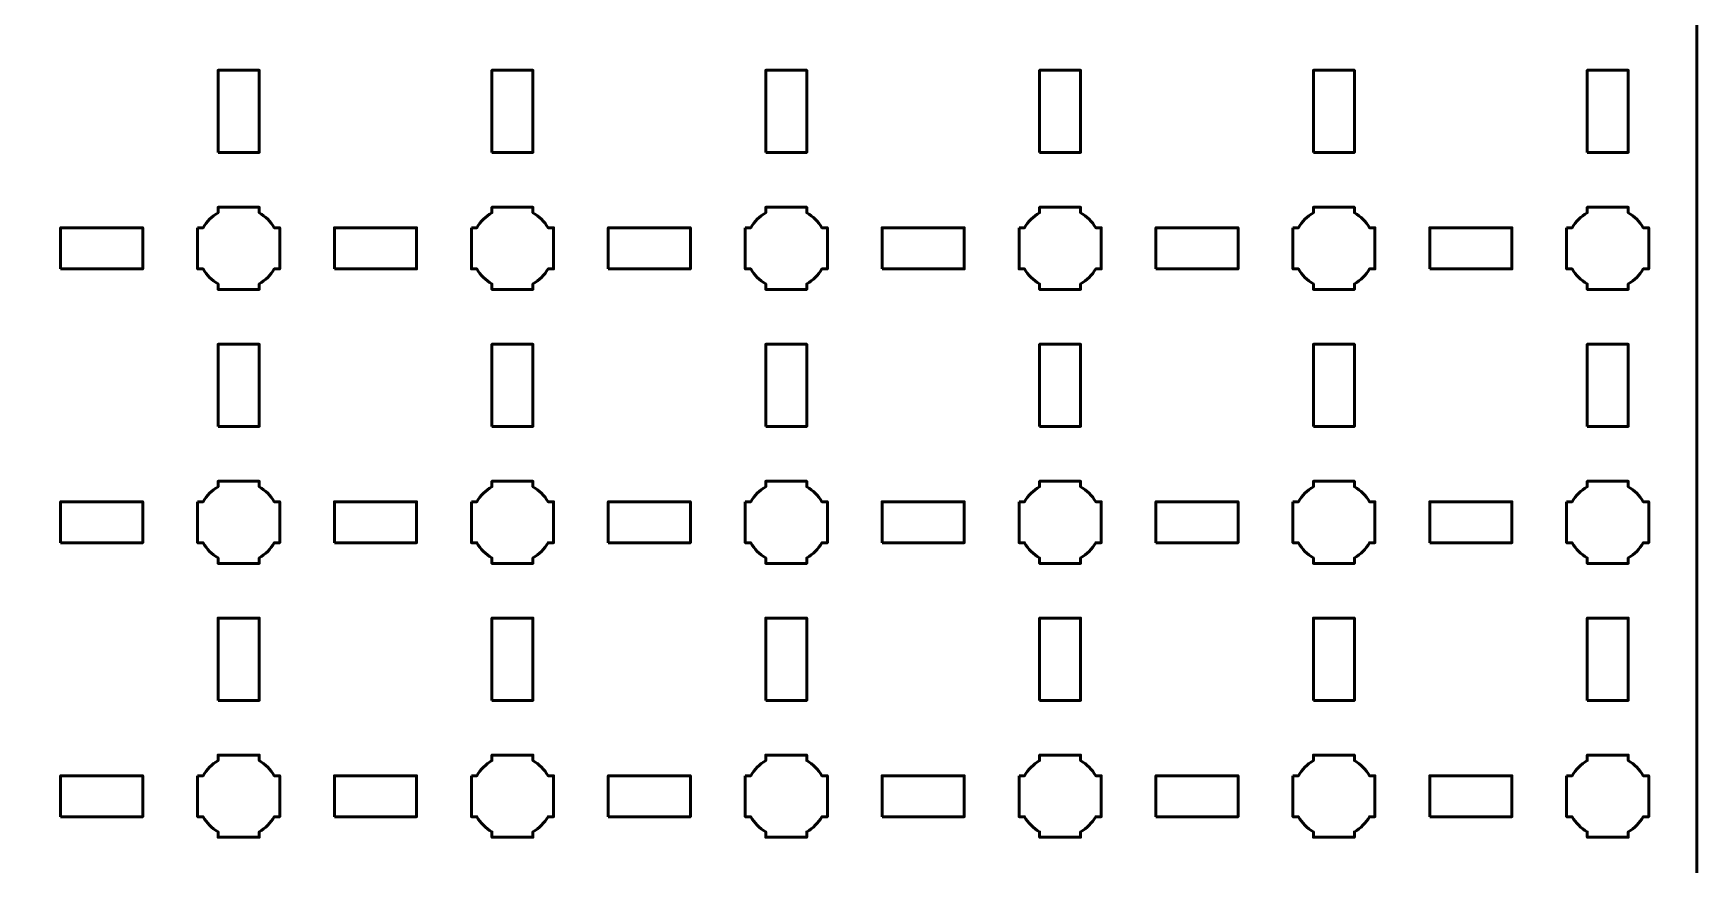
# Model space of a CAD drawing. Header units: centimetres. Extents: x -35.1 to 14.2, y -39.5 to 9.8.
# Drawn here: x 2 to 14.15, y -27.35 to -21.28 of the extents above; entities that cross this region are included whole.
import ezdxf

# ---------------------------------------------------------------- set-up
doc = ezdxf.new("R2010")
doc.units = ezdxf.units.CM
doc.header["$MEASUREMENT"] = 0
doc.layers.add('Layer 1', color=7, linetype='Continuous')

msp = doc.modelspace()

# ---------------------------------------------------------------- linework, layer by layer
at = {"layer": 'Layer 1', "color": 250, "lineweight": 53}
for points in [[(3.35, -22.15), (3.65, -22.15), (3.65, -21.55), (3.35, -21.55), (3.35, -22.15)], [(5.35, -22.15), (5.65, -22.15), (5.65, -21.55), (5.35, -21.55), (5.35, -22.15)], [(7.35, -22.15), (7.65, -22.15), (7.65, -21.55), (7.35, -21.55), (7.35, -22.15)], [(9.35, -22.15), (9.65, -22.15), (9.65, -21.55), (9.35, -21.55), (9.35, -22.15)], [(11.35, -22.15), (11.65, -22.15), (11.65, -21.55), (11.35, -21.55), (11.35, -22.15)], [(13.35, -22.15), (13.65, -22.15), (13.65, -21.55), (13.35, -21.55), (13.35, -22.15)], [(2.2, -23), (2.8, -23), (2.8, -22.7), (2.2, -22.7), (2.2, -23)], [(4.2, -23), (4.8, -23), (4.8, -22.7), (4.2, -22.7), (4.2, -23)], [(6.2, -23), (6.8, -23), (6.8, -22.7), (6.2, -22.7), (6.2, -23)], [(8.2, -23), (8.8, -23), (8.8, -22.7), (8.2, -22.7), (8.2, -23)], [(10.2, -23), (10.8, -23), (10.8, -22.7), (10.2, -22.7), (10.2, -23)], [(12.2, -23), (12.8, -23), (12.8, -22.7), (12.2, -22.7), (12.2, -23)], [(3.35, -24.15), (3.65, -24.15), (3.65, -23.55), (3.35, -23.55), (3.35, -24.15)], [(5.35, -24.15), (5.65, -24.15), (5.65, -23.55), (5.35, -23.55), (5.35, -24.15)], [(7.35, -24.15), (7.65, -24.15), (7.65, -23.55), (7.35, -23.55), (7.35, -24.15)], [(9.35, -24.15), (9.65, -24.15), (9.65, -23.55), (9.35, -23.55), (9.35, -24.15)], [(11.35, -24.15), (11.65, -24.15), (11.65, -23.55), (11.35, -23.55), (11.35, -24.15)], [(13.35, -24.15), (13.65, -24.15), (13.65, -23.55), (13.35, -23.55), (13.35, -24.15)], [(2.2, -25), (2.8, -25), (2.8, -24.7), (2.2, -24.7), (2.2, -25)], [(4.2, -25), (4.8, -25), (4.8, -24.7), (4.2, -24.7), (4.2, -25)], [(6.2, -25), (6.8, -25), (6.8, -24.7), (6.2, -24.7), (6.2, -25)], [(8.2, -25), (8.8, -25), (8.8, -24.7), (8.2, -24.7), (8.2, -25)], [(10.2, -25), (10.8, -25), (10.8, -24.7), (10.2, -24.7), (10.2, -25)], [(12.2, -25), (12.8, -25), (12.8, -24.7), (12.2, -24.7), (12.2, -25)], [(3.35, -26.15), (3.65, -26.15), (3.65, -25.55), (3.35, -25.55), (3.35, -26.15)], [(5.35, -26.15), (5.65, -26.15), (5.65, -25.55), (5.35, -25.55), (5.35, -26.15)], [(7.35, -26.15), (7.65, -26.15), (7.65, -25.55), (7.35, -25.55), (7.35, -26.15)], [(9.35, -26.15), (9.65, -26.15), (9.65, -25.55), (9.35, -25.55), (9.35, -26.15)], [(11.35, -26.15), (11.65, -26.15), (11.65, -25.55), (11.35, -25.55), (11.35, -26.15)], [(13.35, -26.15), (13.65, -26.15), (13.65, -25.55), (13.35, -25.55), (13.35, -26.15)], [(2.2, -27), (2.8, -27), (2.8, -26.7), (2.2, -26.7), (2.2, -27)], [(4.2, -27), (4.8, -27), (4.8, -26.7), (4.2, -26.7), (4.2, -27)], [(6.2, -27), (6.8, -27), (6.8, -26.7), (6.2, -26.7), (6.2, -27)], [(8.2, -27), (8.8, -27), (8.8, -26.7), (8.2, -26.7), (8.2, -27)], [(10.2, -27), (10.8, -27), (10.8, -26.7), (10.2, -26.7), (10.2, -27)], [(12.2, -27), (12.8, -27), (12.8, -26.7), (12.2, -26.7), (12.2, -27)]]:
    msp.add_lwpolyline(points, close=True, dxfattribs=at)
msp.add_open_spline([(-35.15, -39), (-35.15, -39), (-35.15, 9.3), (-35.15, 9.3), (-35.15, 9.3), (-35.15, 9.57609), (-34.92609, 9.8), (-34.65, 9.8), (-34.65, 9.8), (-34.65, 9.8), (13.65, 9.8), (13.65, 9.8), (13.65, 9.8), (13.92609, 9.8), (14.15, 9.57609), (14.15, 9.3), (14.15, 9.3), (14.15, 9.3), (14.15, -39), (14.15, -39), (14.15, -39), (14.15, -39.27609), (13.92609, -39.5), (13.65, -39.5), (13.65, -39.5), (13.65, -39.5), (-34.65, -39.5), (-34.65, -39.5), (-34.65, -39.5), (-34.92609, -39.5), (-35.15, -39.27609), (-35.15, -39)], degree=3, knots=[0, 0, 0, 0, 0.125, 0.125, 0.125, 0.125, 0.25, 0.25, 0.25, 0.25, 0.375, 0.375, 0.375, 0.375, 0.5, 0.5, 0.5, 0.5, 0.625, 0.625, 0.625, 0.625, 0.75, 0.75, 0.75, 0.75, 0.875, 0.875, 0.875, 0.875, 1, 1, 1, 1], dxfattribs=at)
at = {"layer": 'Layer 1', "lineweight": 53}
for points in [[(3.2, -22.7), (3.2, -22.7), (3.24015, -22.7), (3.24015, -22.7), (3.24015, -22.7), (3.2665, -22.65447), (3.30447, -22.6165), (3.35, -22.59015), (3.35, -22.59015), (3.35, -22.59015), (3.35, -22.55), (3.35, -22.55), (3.35, -22.55), (3.35, -22.55), (3.5, -22.55), (3.5, -22.55), (3.5, -22.55), (3.5, -22.55), (3.65, -22.55), (3.65, -22.55), (3.65, -22.55), (3.65, -22.55), (3.65, -22.59015), (3.65, -22.59015), (3.65, -22.59015), (3.69553, -22.6165), (3.7335, -22.65447), (3.75985, -22.7), (3.75985, -22.7), (3.75985, -22.7), (3.8, -22.7), (3.8, -22.7), (3.8, -22.7), (3.8, -22.7), (3.8, -22.85), (3.8, -22.85), (3.8, -22.85), (3.8, -22.85), (3.8, -23), (3.8, -23), (3.8, -23), (3.8, -23), (3.75985, -23), (3.75985, -23), (3.75985, -23), (3.7335, -23.04553), (3.69553, -23.0835), (3.65, -23.10985), (3.65, -23.10985), (3.65, -23.10985), (3.65, -23.15), (3.65, -23.15), (3.65, -23.15), (3.65, -23.15), (3.5, -23.15), (3.5, -23.15), (3.5, -23.15), (3.5, -23.15), (3.35, -23.15), (3.35, -23.15), (3.35, -23.15), (3.35, -23.15), (3.35, -23.10985), (3.35, -23.10985), (3.35, -23.10985), (3.30447, -23.0835), (3.2665, -23.04553), (3.24015, -23), (3.24015, -23), (3.24015, -23), (3.2, -23), (3.2, -23), (3.2, -23), (3.2, -23), (3.2, -22.85), (3.2, -22.85), (3.2, -22.85), (3.2, -22.85), (3.2, -22.7), (3.2, -22.7)], [(5.2, -22.7), (5.2, -22.7), (5.24015, -22.7), (5.24015, -22.7), (5.24015, -22.7), (5.2665, -22.65447), (5.30447, -22.6165), (5.35, -22.59015), (5.35, -22.59015), (5.35, -22.59015), (5.35, -22.55), (5.35, -22.55), (5.35, -22.55), (5.35, -22.55), (5.5, -22.55), (5.5, -22.55), (5.5, -22.55), (5.5, -22.55), (5.65, -22.55), (5.65, -22.55), (5.65, -22.55), (5.65, -22.55), (5.65, -22.59015), (5.65, -22.59015), (5.65, -22.59015), (5.69553, -22.6165), (5.7335, -22.65447), (5.75985, -22.7), (5.75985, -22.7), (5.75985, -22.7), (5.8, -22.7), (5.8, -22.7), (5.8, -22.7), (5.8, -22.7), (5.8, -22.85), (5.8, -22.85), (5.8, -22.85), (5.8, -22.85), (5.8, -23), (5.8, -23), (5.8, -23), (5.8, -23), (5.75985, -23), (5.75985, -23), (5.75985, -23), (5.7335, -23.04553), (5.69553, -23.0835), (5.65, -23.10985), (5.65, -23.10985), (5.65, -23.10985), (5.65, -23.15), (5.65, -23.15), (5.65, -23.15), (5.65, -23.15), (5.5, -23.15), (5.5, -23.15), (5.5, -23.15), (5.5, -23.15), (5.35, -23.15), (5.35, -23.15), (5.35, -23.15), (5.35, -23.15), (5.35, -23.10985), (5.35, -23.10985), (5.35, -23.10985), (5.30447, -23.0835), (5.2665, -23.04553), (5.24015, -23), (5.24015, -23), (5.24015, -23), (5.2, -23), (5.2, -23), (5.2, -23), (5.2, -23), (5.2, -22.85), (5.2, -22.85), (5.2, -22.85), (5.2, -22.85), (5.2, -22.7), (5.2, -22.7)], [(7.2, -22.7), (7.2, -22.7), (7.24015, -22.7), (7.24015, -22.7), (7.24015, -22.7), (7.2665, -22.65447), (7.30447, -22.6165), (7.35, -22.59015), (7.35, -22.59015), (7.35, -22.59015), (7.35, -22.55), (7.35, -22.55), (7.35, -22.55), (7.35, -22.55), (7.5, -22.55), (7.5, -22.55), (7.5, -22.55), (7.5, -22.55), (7.65, -22.55), (7.65, -22.55), (7.65, -22.55), (7.65, -22.55), (7.65, -22.59015), (7.65, -22.59015), (7.65, -22.59015), (7.69553, -22.6165), (7.7335, -22.65447), (7.75985, -22.7), (7.75985, -22.7), (7.75985, -22.7), (7.8, -22.7), (7.8, -22.7), (7.8, -22.7), (7.8, -22.7), (7.8, -22.85), (7.8, -22.85), (7.8, -22.85), (7.8, -22.85), (7.8, -23), (7.8, -23), (7.8, -23), (7.8, -23), (7.75985, -23), (7.75985, -23), (7.75985, -23), (7.7335, -23.04553), (7.69553, -23.0835), (7.65, -23.10985), (7.65, -23.10985), (7.65, -23.10985), (7.65, -23.15), (7.65, -23.15), (7.65, -23.15), (7.65, -23.15), (7.5, -23.15), (7.5, -23.15), (7.5, -23.15), (7.5, -23.15), (7.35, -23.15), (7.35, -23.15), (7.35, -23.15), (7.35, -23.15), (7.35, -23.10985), (7.35, -23.10985), (7.35, -23.10985), (7.30447, -23.0835), (7.2665, -23.04553), (7.24015, -23), (7.24015, -23), (7.24015, -23), (7.2, -23), (7.2, -23), (7.2, -23), (7.2, -23), (7.2, -22.85), (7.2, -22.85), (7.2, -22.85), (7.2, -22.85), (7.2, -22.7), (7.2, -22.7)], [(9.2, -22.7), (9.2, -22.7), (9.24015, -22.7), (9.24015, -22.7), (9.24015, -22.7), (9.2665, -22.65447), (9.30447, -22.6165), (9.35, -22.59015), (9.35, -22.59015), (9.35, -22.59015), (9.35, -22.55), (9.35, -22.55), (9.35, -22.55), (9.35, -22.55), (9.5, -22.55), (9.5, -22.55), (9.5, -22.55), (9.5, -22.55), (9.65, -22.55), (9.65, -22.55), (9.65, -22.55), (9.65, -22.55), (9.65, -22.59015), (9.65, -22.59015), (9.65, -22.59015), (9.69553, -22.6165), (9.7335, -22.65447), (9.75985, -22.7), (9.75985, -22.7), (9.75985, -22.7), (9.8, -22.7), (9.8, -22.7), (9.8, -22.7), (9.8, -22.7), (9.8, -22.85), (9.8, -22.85), (9.8, -22.85), (9.8, -22.85), (9.8, -23), (9.8, -23), (9.8, -23), (9.8, -23), (9.75985, -23), (9.75985, -23), (9.75985, -23), (9.7335, -23.04553), (9.69553, -23.0835), (9.65, -23.10985), (9.65, -23.10985), (9.65, -23.10985), (9.65, -23.15), (9.65, -23.15), (9.65, -23.15), (9.65, -23.15), (9.5, -23.15), (9.5, -23.15), (9.5, -23.15), (9.5, -23.15), (9.35, -23.15), (9.35, -23.15), (9.35, -23.15), (9.35, -23.15), (9.35, -23.10985), (9.35, -23.10985), (9.35, -23.10985), (9.30447, -23.0835), (9.2665, -23.04553), (9.24015, -23), (9.24015, -23), (9.24015, -23), (9.2, -23), (9.2, -23), (9.2, -23), (9.2, -23), (9.2, -22.85), (9.2, -22.85), (9.2, -22.85), (9.2, -22.85), (9.2, -22.7), (9.2, -22.7)], [(11.2, -22.7), (11.2, -22.7), (11.24015, -22.7), (11.24015, -22.7), (11.24015, -22.7), (11.2665, -22.65447), (11.30447, -22.6165), (11.35, -22.59015), (11.35, -22.59015), (11.35, -22.59015), (11.35, -22.55), (11.35, -22.55), (11.35, -22.55), (11.35, -22.55), (11.5, -22.55), (11.5, -22.55), (11.5, -22.55), (11.5, -22.55), (11.65, -22.55), (11.65, -22.55), (11.65, -22.55), (11.65, -22.55), (11.65, -22.59015), (11.65, -22.59015), (11.65, -22.59015), (11.69553, -22.6165), (11.7335, -22.65447), (11.75985, -22.7), (11.75985, -22.7), (11.75985, -22.7), (11.8, -22.7), (11.8, -22.7), (11.8, -22.7), (11.8, -22.7), (11.8, -22.85), (11.8, -22.85), (11.8, -22.85), (11.8, -22.85), (11.8, -23), (11.8, -23), (11.8, -23), (11.8, -23), (11.75985, -23), (11.75985, -23), (11.75985, -23), (11.7335, -23.04553), (11.69553, -23.0835), (11.65, -23.10985), (11.65, -23.10985), (11.65, -23.10985), (11.65, -23.15), (11.65, -23.15), (11.65, -23.15), (11.65, -23.15), (11.5, -23.15), (11.5, -23.15), (11.5, -23.15), (11.5, -23.15), (11.35, -23.15), (11.35, -23.15), (11.35, -23.15), (11.35, -23.15), (11.35, -23.10985), (11.35, -23.10985), (11.35, -23.10985), (11.30447, -23.0835), (11.2665, -23.04553), (11.24015, -23), (11.24015, -23), (11.24015, -23), (11.2, -23), (11.2, -23), (11.2, -23), (11.2, -23), (11.2, -22.85), (11.2, -22.85), (11.2, -22.85), (11.2, -22.85), (11.2, -22.7), (11.2, -22.7)], [(13.2, -22.7), (13.2, -22.7), (13.24015, -22.7), (13.24015, -22.7), (13.24015, -22.7), (13.2665, -22.65447), (13.30447, -22.6165), (13.35, -22.59015), (13.35, -22.59015), (13.35, -22.59015), (13.35, -22.55), (13.35, -22.55), (13.35, -22.55), (13.35, -22.55), (13.5, -22.55), (13.5, -22.55), (13.5, -22.55), (13.5, -22.55), (13.65, -22.55), (13.65, -22.55), (13.65, -22.55), (13.65, -22.55), (13.65, -22.59015), (13.65, -22.59015), (13.65, -22.59015), (13.69553, -22.6165), (13.7335, -22.65447), (13.75985, -22.7), (13.75985, -22.7), (13.75985, -22.7), (13.8, -22.7), (13.8, -22.7), (13.8, -22.7), (13.8, -22.7), (13.8, -22.85), (13.8, -22.85), (13.8, -22.85), (13.8, -22.85), (13.8, -23), (13.8, -23), (13.8, -23), (13.8, -23), (13.75985, -23), (13.75985, -23), (13.75985, -23), (13.7335, -23.04553), (13.69553, -23.0835), (13.65, -23.10985), (13.65, -23.10985), (13.65, -23.10985), (13.65, -23.15), (13.65, -23.15), (13.65, -23.15), (13.65, -23.15), (13.5, -23.15), (13.5, -23.15), (13.5, -23.15), (13.5, -23.15), (13.35, -23.15), (13.35, -23.15), (13.35, -23.15), (13.35, -23.15), (13.35, -23.10985), (13.35, -23.10985), (13.35, -23.10985), (13.30447, -23.0835), (13.2665, -23.04553), (13.24015, -23), (13.24015, -23), (13.24015, -23), (13.2, -23), (13.2, -23), (13.2, -23), (13.2, -23), (13.2, -22.85), (13.2, -22.85), (13.2, -22.85), (13.2, -22.85), (13.2, -22.7), (13.2, -22.7)], [(3.2, -24.7), (3.2, -24.7), (3.24015, -24.7), (3.24015, -24.7), (3.24015, -24.7), (3.2665, -24.65447), (3.30447, -24.6165), (3.35, -24.59015), (3.35, -24.59015), (3.35, -24.59015), (3.35, -24.55), (3.35, -24.55), (3.35, -24.55), (3.35, -24.55), (3.5, -24.55), (3.5, -24.55), (3.5, -24.55), (3.5, -24.55), (3.65, -24.55), (3.65, -24.55), (3.65, -24.55), (3.65, -24.55), (3.65, -24.59015), (3.65, -24.59015), (3.65, -24.59015), (3.69553, -24.6165), (3.7335, -24.65447), (3.75985, -24.7), (3.75985, -24.7), (3.75985, -24.7), (3.8, -24.7), (3.8, -24.7), (3.8, -24.7), (3.8, -24.7), (3.8, -24.85), (3.8, -24.85), (3.8, -24.85), (3.8, -24.85), (3.8, -25), (3.8, -25), (3.8, -25), (3.8, -25), (3.75985, -25), (3.75985, -25), (3.75985, -25), (3.7335, -25.04553), (3.69553, -25.0835), (3.65, -25.10985), (3.65, -25.10985), (3.65, -25.10985), (3.65, -25.15), (3.65, -25.15), (3.65, -25.15), (3.65, -25.15), (3.5, -25.15), (3.5, -25.15), (3.5, -25.15), (3.5, -25.15), (3.35, -25.15), (3.35, -25.15), (3.35, -25.15), (3.35, -25.15), (3.35, -25.10985), (3.35, -25.10985), (3.35, -25.10985), (3.30447, -25.0835), (3.2665, -25.04553), (3.24015, -25), (3.24015, -25), (3.24015, -25), (3.2, -25), (3.2, -25), (3.2, -25), (3.2, -25), (3.2, -24.85), (3.2, -24.85), (3.2, -24.85), (3.2, -24.85), (3.2, -24.7), (3.2, -24.7)], [(5.2, -24.7), (5.2, -24.7), (5.24015, -24.7), (5.24015, -24.7), (5.24015, -24.7), (5.2665, -24.65447), (5.30447, -24.6165), (5.35, -24.59015), (5.35, -24.59015), (5.35, -24.59015), (5.35, -24.55), (5.35, -24.55), (5.35, -24.55), (5.35, -24.55), (5.5, -24.55), (5.5, -24.55), (5.5, -24.55), (5.5, -24.55), (5.65, -24.55), (5.65, -24.55), (5.65, -24.55), (5.65, -24.55), (5.65, -24.59015), (5.65, -24.59015), (5.65, -24.59015), (5.69553, -24.6165), (5.7335, -24.65447), (5.75985, -24.7), (5.75985, -24.7), (5.75985, -24.7), (5.8, -24.7), (5.8, -24.7), (5.8, -24.7), (5.8, -24.7), (5.8, -24.85), (5.8, -24.85), (5.8, -24.85), (5.8, -24.85), (5.8, -25), (5.8, -25), (5.8, -25), (5.8, -25), (5.75985, -25), (5.75985, -25), (5.75985, -25), (5.7335, -25.04553), (5.69553, -25.0835), (5.65, -25.10985), (5.65, -25.10985), (5.65, -25.10985), (5.65, -25.15), (5.65, -25.15), (5.65, -25.15), (5.65, -25.15), (5.5, -25.15), (5.5, -25.15), (5.5, -25.15), (5.5, -25.15), (5.35, -25.15), (5.35, -25.15), (5.35, -25.15), (5.35, -25.15), (5.35, -25.10985), (5.35, -25.10985), (5.35, -25.10985), (5.30447, -25.0835), (5.2665, -25.04553), (5.24015, -25), (5.24015, -25), (5.24015, -25), (5.2, -25), (5.2, -25), (5.2, -25), (5.2, -25), (5.2, -24.85), (5.2, -24.85), (5.2, -24.85), (5.2, -24.85), (5.2, -24.7), (5.2, -24.7)], [(7.2, -24.7), (7.2, -24.7), (7.24015, -24.7), (7.24015, -24.7), (7.24015, -24.7), (7.2665, -24.65447), (7.30447, -24.6165), (7.35, -24.59015), (7.35, -24.59015), (7.35, -24.59015), (7.35, -24.55), (7.35, -24.55), (7.35, -24.55), (7.35, -24.55), (7.5, -24.55), (7.5, -24.55), (7.5, -24.55), (7.5, -24.55), (7.65, -24.55), (7.65, -24.55), (7.65, -24.55), (7.65, -24.55), (7.65, -24.59015), (7.65, -24.59015), (7.65, -24.59015), (7.69553, -24.6165), (7.7335, -24.65447), (7.75985, -24.7), (7.75985, -24.7), (7.75985, -24.7), (7.8, -24.7), (7.8, -24.7), (7.8, -24.7), (7.8, -24.7), (7.8, -24.85), (7.8, -24.85), (7.8, -24.85), (7.8, -24.85), (7.8, -25), (7.8, -25), (7.8, -25), (7.8, -25), (7.75985, -25), (7.75985, -25), (7.75985, -25), (7.7335, -25.04553), (7.69553, -25.0835), (7.65, -25.10985), (7.65, -25.10985), (7.65, -25.10985), (7.65, -25.15), (7.65, -25.15), (7.65, -25.15), (7.65, -25.15), (7.5, -25.15), (7.5, -25.15), (7.5, -25.15), (7.5, -25.15), (7.35, -25.15), (7.35, -25.15), (7.35, -25.15), (7.35, -25.15), (7.35, -25.10985), (7.35, -25.10985), (7.35, -25.10985), (7.30447, -25.0835), (7.2665, -25.04553), (7.24015, -25), (7.24015, -25), (7.24015, -25), (7.2, -25), (7.2, -25), (7.2, -25), (7.2, -25), (7.2, -24.85), (7.2, -24.85), (7.2, -24.85), (7.2, -24.85), (7.2, -24.7), (7.2, -24.7)], [(9.2, -24.7), (9.2, -24.7), (9.24015, -24.7), (9.24015, -24.7), (9.24015, -24.7), (9.2665, -24.65447), (9.30447, -24.6165), (9.35, -24.59015), (9.35, -24.59015), (9.35, -24.59015), (9.35, -24.55), (9.35, -24.55), (9.35, -24.55), (9.35, -24.55), (9.5, -24.55), (9.5, -24.55), (9.5, -24.55), (9.5, -24.55), (9.65, -24.55), (9.65, -24.55), (9.65, -24.55), (9.65, -24.55), (9.65, -24.59015), (9.65, -24.59015), (9.65, -24.59015), (9.69553, -24.6165), (9.7335, -24.65447), (9.75985, -24.7), (9.75985, -24.7), (9.75985, -24.7), (9.8, -24.7), (9.8, -24.7), (9.8, -24.7), (9.8, -24.7), (9.8, -24.85), (9.8, -24.85), (9.8, -24.85), (9.8, -24.85), (9.8, -25), (9.8, -25), (9.8, -25), (9.8, -25), (9.75985, -25), (9.75985, -25), (9.75985, -25), (9.7335, -25.04553), (9.69553, -25.0835), (9.65, -25.10985), (9.65, -25.10985), (9.65, -25.10985), (9.65, -25.15), (9.65, -25.15), (9.65, -25.15), (9.65, -25.15), (9.5, -25.15), (9.5, -25.15), (9.5, -25.15), (9.5, -25.15), (9.35, -25.15), (9.35, -25.15), (9.35, -25.15), (9.35, -25.15), (9.35, -25.10985), (9.35, -25.10985), (9.35, -25.10985), (9.30447, -25.0835), (9.2665, -25.04553), (9.24015, -25), (9.24015, -25), (9.24015, -25), (9.2, -25), (9.2, -25), (9.2, -25), (9.2, -25), (9.2, -24.85), (9.2, -24.85), (9.2, -24.85), (9.2, -24.85), (9.2, -24.7), (9.2, -24.7)], [(11.2, -24.7), (11.2, -24.7), (11.24015, -24.7), (11.24015, -24.7), (11.24015, -24.7), (11.2665, -24.65447), (11.30447, -24.6165), (11.35, -24.59015), (11.35, -24.59015), (11.35, -24.59015), (11.35, -24.55), (11.35, -24.55), (11.35, -24.55), (11.35, -24.55), (11.5, -24.55), (11.5, -24.55), (11.5, -24.55), (11.5, -24.55), (11.65, -24.55), (11.65, -24.55), (11.65, -24.55), (11.65, -24.55), (11.65, -24.59015), (11.65, -24.59015), (11.65, -24.59015), (11.69553, -24.6165), (11.7335, -24.65447), (11.75985, -24.7), (11.75985, -24.7), (11.75985, -24.7), (11.8, -24.7), (11.8, -24.7), (11.8, -24.7), (11.8, -24.7), (11.8, -24.85), (11.8, -24.85), (11.8, -24.85), (11.8, -24.85), (11.8, -25), (11.8, -25), (11.8, -25), (11.8, -25), (11.75985, -25), (11.75985, -25), (11.75985, -25), (11.7335, -25.04553), (11.69553, -25.0835), (11.65, -25.10985), (11.65, -25.10985), (11.65, -25.10985), (11.65, -25.15), (11.65, -25.15), (11.65, -25.15), (11.65, -25.15), (11.5, -25.15), (11.5, -25.15), (11.5, -25.15), (11.5, -25.15), (11.35, -25.15), (11.35, -25.15), (11.35, -25.15), (11.35, -25.15), (11.35, -25.10985), (11.35, -25.10985), (11.35, -25.10985), (11.30447, -25.0835), (11.2665, -25.04553), (11.24015, -25), (11.24015, -25), (11.24015, -25), (11.2, -25), (11.2, -25), (11.2, -25), (11.2, -25), (11.2, -24.85), (11.2, -24.85), (11.2, -24.85), (11.2, -24.85), (11.2, -24.7), (11.2, -24.7)], [(13.2, -24.7), (13.2, -24.7), (13.24015, -24.7), (13.24015, -24.7), (13.24015, -24.7), (13.2665, -24.65447), (13.30447, -24.6165), (13.35, -24.59015), (13.35, -24.59015), (13.35, -24.59015), (13.35, -24.55), (13.35, -24.55), (13.35, -24.55), (13.35, -24.55), (13.5, -24.55), (13.5, -24.55), (13.5, -24.55), (13.5, -24.55), (13.65, -24.55), (13.65, -24.55), (13.65, -24.55), (13.65, -24.55), (13.65, -24.59015), (13.65, -24.59015), (13.65, -24.59015), (13.69553, -24.6165), (13.7335, -24.65447), (13.75985, -24.7), (13.75985, -24.7), (13.75985, -24.7), (13.8, -24.7), (13.8, -24.7), (13.8, -24.7), (13.8, -24.7), (13.8, -24.85), (13.8, -24.85), (13.8, -24.85), (13.8, -24.85), (13.8, -25), (13.8, -25), (13.8, -25), (13.8, -25), (13.75985, -25), (13.75985, -25), (13.75985, -25), (13.7335, -25.04553), (13.69553, -25.0835), (13.65, -25.10985), (13.65, -25.10985), (13.65, -25.10985), (13.65, -25.15), (13.65, -25.15), (13.65, -25.15), (13.65, -25.15), (13.5, -25.15), (13.5, -25.15), (13.5, -25.15), (13.5, -25.15), (13.35, -25.15), (13.35, -25.15), (13.35, -25.15), (13.35, -25.15), (13.35, -25.10985), (13.35, -25.10985), (13.35, -25.10985), (13.30447, -25.0835), (13.2665, -25.04553), (13.24015, -25), (13.24015, -25), (13.24015, -25), (13.2, -25), (13.2, -25), (13.2, -25), (13.2, -25), (13.2, -24.85), (13.2, -24.85), (13.2, -24.85), (13.2, -24.85), (13.2, -24.7), (13.2, -24.7)], [(3.2, -26.7), (3.2, -26.7), (3.24015, -26.7), (3.24015, -26.7), (3.24015, -26.7), (3.2665, -26.65447), (3.30447, -26.6165), (3.35, -26.59015), (3.35, -26.59015), (3.35, -26.59015), (3.35, -26.55), (3.35, -26.55), (3.35, -26.55), (3.35, -26.55), (3.5, -26.55), (3.5, -26.55), (3.5, -26.55), (3.5, -26.55), (3.65, -26.55), (3.65, -26.55), (3.65, -26.55), (3.65, -26.55), (3.65, -26.59015), (3.65, -26.59015), (3.65, -26.59015), (3.69553, -26.6165), (3.7335, -26.65447), (3.75985, -26.7), (3.75985, -26.7), (3.75985, -26.7), (3.8, -26.7), (3.8, -26.7), (3.8, -26.7), (3.8, -26.7), (3.8, -26.85), (3.8, -26.85), (3.8, -26.85), (3.8, -26.85), (3.8, -27), (3.8, -27), (3.8, -27), (3.8, -27), (3.75985, -27), (3.75985, -27), (3.75985, -27), (3.7335, -27.04553), (3.69553, -27.0835), (3.65, -27.10985), (3.65, -27.10985), (3.65, -27.10985), (3.65, -27.15), (3.65, -27.15), (3.65, -27.15), (3.65, -27.15), (3.5, -27.15), (3.5, -27.15), (3.5, -27.15), (3.5, -27.15), (3.35, -27.15), (3.35, -27.15), (3.35, -27.15), (3.35, -27.15), (3.35, -27.10985), (3.35, -27.10985), (3.35, -27.10985), (3.30447, -27.0835), (3.2665, -27.04553), (3.24015, -27), (3.24015, -27), (3.24015, -27), (3.2, -27), (3.2, -27), (3.2, -27), (3.2, -27), (3.2, -26.85), (3.2, -26.85), (3.2, -26.85), (3.2, -26.85), (3.2, -26.7), (3.2, -26.7)], [(5.2, -26.7), (5.2, -26.7), (5.24015, -26.7), (5.24015, -26.7), (5.24015, -26.7), (5.2665, -26.65447), (5.30447, -26.6165), (5.35, -26.59015), (5.35, -26.59015), (5.35, -26.59015), (5.35, -26.55), (5.35, -26.55), (5.35, -26.55), (5.35, -26.55), (5.5, -26.55), (5.5, -26.55), (5.5, -26.55), (5.5, -26.55), (5.65, -26.55), (5.65, -26.55), (5.65, -26.55), (5.65, -26.55), (5.65, -26.59015), (5.65, -26.59015), (5.65, -26.59015), (5.69553, -26.6165), (5.7335, -26.65447), (5.75985, -26.7), (5.75985, -26.7), (5.75985, -26.7), (5.8, -26.7), (5.8, -26.7), (5.8, -26.7), (5.8, -26.7), (5.8, -26.85), (5.8, -26.85), (5.8, -26.85), (5.8, -26.85), (5.8, -27), (5.8, -27), (5.8, -27), (5.8, -27), (5.75985, -27), (5.75985, -27), (5.75985, -27), (5.7335, -27.04553), (5.69553, -27.0835), (5.65, -27.10985), (5.65, -27.10985), (5.65, -27.10985), (5.65, -27.15), (5.65, -27.15), (5.65, -27.15), (5.65, -27.15), (5.5, -27.15), (5.5, -27.15), (5.5, -27.15), (5.5, -27.15), (5.35, -27.15), (5.35, -27.15), (5.35, -27.15), (5.35, -27.15), (5.35, -27.10985), (5.35, -27.10985), (5.35, -27.10985), (5.30447, -27.0835), (5.2665, -27.04553), (5.24015, -27), (5.24015, -27), (5.24015, -27), (5.2, -27), (5.2, -27), (5.2, -27), (5.2, -27), (5.2, -26.85), (5.2, -26.85), (5.2, -26.85), (5.2, -26.85), (5.2, -26.7), (5.2, -26.7)], [(7.2, -26.7), (7.2, -26.7), (7.24015, -26.7), (7.24015, -26.7), (7.24015, -26.7), (7.2665, -26.65447), (7.30447, -26.6165), (7.35, -26.59015), (7.35, -26.59015), (7.35, -26.59015), (7.35, -26.55), (7.35, -26.55), (7.35, -26.55), (7.35, -26.55), (7.5, -26.55), (7.5, -26.55), (7.5, -26.55), (7.5, -26.55), (7.65, -26.55), (7.65, -26.55), (7.65, -26.55), (7.65, -26.55), (7.65, -26.59015), (7.65, -26.59015), (7.65, -26.59015), (7.69553, -26.6165), (7.7335, -26.65447), (7.75985, -26.7), (7.75985, -26.7), (7.75985, -26.7), (7.8, -26.7), (7.8, -26.7), (7.8, -26.7), (7.8, -26.7), (7.8, -26.85), (7.8, -26.85), (7.8, -26.85), (7.8, -26.85), (7.8, -27), (7.8, -27), (7.8, -27), (7.8, -27), (7.75985, -27), (7.75985, -27), (7.75985, -27), (7.7335, -27.04553), (7.69553, -27.0835), (7.65, -27.10985), (7.65, -27.10985), (7.65, -27.10985), (7.65, -27.15), (7.65, -27.15), (7.65, -27.15), (7.65, -27.15), (7.5, -27.15), (7.5, -27.15), (7.5, -27.15), (7.5, -27.15), (7.35, -27.15), (7.35, -27.15), (7.35, -27.15), (7.35, -27.15), (7.35, -27.10985), (7.35, -27.10985), (7.35, -27.10985), (7.30447, -27.0835), (7.2665, -27.04553), (7.24015, -27), (7.24015, -27), (7.24015, -27), (7.2, -27), (7.2, -27), (7.2, -27), (7.2, -27), (7.2, -26.85), (7.2, -26.85), (7.2, -26.85), (7.2, -26.85), (7.2, -26.7), (7.2, -26.7)], [(9.2, -26.7), (9.2, -26.7), (9.24015, -26.7), (9.24015, -26.7), (9.24015, -26.7), (9.2665, -26.65447), (9.30447, -26.6165), (9.35, -26.59015), (9.35, -26.59015), (9.35, -26.59015), (9.35, -26.55), (9.35, -26.55), (9.35, -26.55), (9.35, -26.55), (9.5, -26.55), (9.5, -26.55), (9.5, -26.55), (9.5, -26.55), (9.65, -26.55), (9.65, -26.55), (9.65, -26.55), (9.65, -26.55), (9.65, -26.59015), (9.65, -26.59015), (9.65, -26.59015), (9.69553, -26.6165), (9.7335, -26.65447), (9.75985, -26.7), (9.75985, -26.7), (9.75985, -26.7), (9.8, -26.7), (9.8, -26.7), (9.8, -26.7), (9.8, -26.7), (9.8, -26.85), (9.8, -26.85), (9.8, -26.85), (9.8, -26.85), (9.8, -27), (9.8, -27), (9.8, -27), (9.8, -27), (9.75985, -27), (9.75985, -27), (9.75985, -27), (9.7335, -27.04553), (9.69553, -27.0835), (9.65, -27.10985), (9.65, -27.10985), (9.65, -27.10985), (9.65, -27.15), (9.65, -27.15), (9.65, -27.15), (9.65, -27.15), (9.5, -27.15), (9.5, -27.15), (9.5, -27.15), (9.5, -27.15), (9.35, -27.15), (9.35, -27.15), (9.35, -27.15), (9.35, -27.15), (9.35, -27.10985), (9.35, -27.10985), (9.35, -27.10985), (9.30447, -27.0835), (9.2665, -27.04553), (9.24015, -27), (9.24015, -27), (9.24015, -27), (9.2, -27), (9.2, -27), (9.2, -27), (9.2, -27), (9.2, -26.85), (9.2, -26.85), (9.2, -26.85), (9.2, -26.85), (9.2, -26.7), (9.2, -26.7)], [(11.2, -26.7), (11.2, -26.7), (11.24015, -26.7), (11.24015, -26.7), (11.24015, -26.7), (11.2665, -26.65447), (11.30447, -26.6165), (11.35, -26.59015), (11.35, -26.59015), (11.35, -26.59015), (11.35, -26.55), (11.35, -26.55), (11.35, -26.55), (11.35, -26.55), (11.5, -26.55), (11.5, -26.55), (11.5, -26.55), (11.5, -26.55), (11.65, -26.55), (11.65, -26.55), (11.65, -26.55), (11.65, -26.55), (11.65, -26.59015), (11.65, -26.59015), (11.65, -26.59015), (11.69553, -26.6165), (11.7335, -26.65447), (11.75985, -26.7), (11.75985, -26.7), (11.75985, -26.7), (11.8, -26.7), (11.8, -26.7), (11.8, -26.7), (11.8, -26.7), (11.8, -26.85), (11.8, -26.85), (11.8, -26.85), (11.8, -26.85), (11.8, -27), (11.8, -27), (11.8, -27), (11.8, -27), (11.75985, -27), (11.75985, -27), (11.75985, -27), (11.7335, -27.04553), (11.69553, -27.0835), (11.65, -27.10985), (11.65, -27.10985), (11.65, -27.10985), (11.65, -27.15), (11.65, -27.15), (11.65, -27.15), (11.65, -27.15), (11.5, -27.15), (11.5, -27.15), (11.5, -27.15), (11.5, -27.15), (11.35, -27.15), (11.35, -27.15), (11.35, -27.15), (11.35, -27.15), (11.35, -27.10985), (11.35, -27.10985), (11.35, -27.10985), (11.30447, -27.0835), (11.2665, -27.04553), (11.24015, -27), (11.24015, -27), (11.24015, -27), (11.2, -27), (11.2, -27), (11.2, -27), (11.2, -27), (11.2, -26.85), (11.2, -26.85), (11.2, -26.85), (11.2, -26.85), (11.2, -26.7), (11.2, -26.7)], [(13.2, -26.7), (13.2, -26.7), (13.24015, -26.7), (13.24015, -26.7), (13.24015, -26.7), (13.2665, -26.65447), (13.30447, -26.6165), (13.35, -26.59015), (13.35, -26.59015), (13.35, -26.59015), (13.35, -26.55), (13.35, -26.55), (13.35, -26.55), (13.35, -26.55), (13.5, -26.55), (13.5, -26.55), (13.5, -26.55), (13.5, -26.55), (13.65, -26.55), (13.65, -26.55), (13.65, -26.55), (13.65, -26.55), (13.65, -26.59015), (13.65, -26.59015), (13.65, -26.59015), (13.69553, -26.6165), (13.7335, -26.65447), (13.75985, -26.7), (13.75985, -26.7), (13.75985, -26.7), (13.8, -26.7), (13.8, -26.7), (13.8, -26.7), (13.8, -26.7), (13.8, -26.85), (13.8, -26.85), (13.8, -26.85), (13.8, -26.85), (13.8, -27), (13.8, -27), (13.8, -27), (13.8, -27), (13.75985, -27), (13.75985, -27), (13.75985, -27), (13.7335, -27.04553), (13.69553, -27.0835), (13.65, -27.10985), (13.65, -27.10985), (13.65, -27.10985), (13.65, -27.15), (13.65, -27.15), (13.65, -27.15), (13.65, -27.15), (13.5, -27.15), (13.5, -27.15), (13.5, -27.15), (13.5, -27.15), (13.35, -27.15), (13.35, -27.15), (13.35, -27.15), (13.35, -27.15), (13.35, -27.10985), (13.35, -27.10985), (13.35, -27.10985), (13.30447, -27.0835), (13.2665, -27.04553), (13.24015, -27), (13.24015, -27), (13.24015, -27), (13.2, -27), (13.2, -27), (13.2, -27), (13.2, -27), (13.2, -26.85), (13.2, -26.85), (13.2, -26.85), (13.2, -26.85), (13.2, -26.7), (13.2, -26.7)]]:
    msp.add_open_spline(points, degree=3, knots=[0, 0, 0, 0, 0.05, 0.05, 0.05, 0.05, 0.1, 0.1, 0.1, 0.1, 0.15, 0.15, 0.15, 0.15, 0.2, 0.2, 0.2, 0.2, 0.25, 0.25, 0.25, 0.25, 0.3, 0.3, 0.3, 0.3, 0.35, 0.35, 0.35, 0.35, 0.4, 0.4, 0.4, 0.4, 0.45, 0.45, 0.45, 0.45, 0.5, 0.5, 0.5, 0.5, 0.55, 0.55, 0.55, 0.55, 0.6, 0.6, 0.6, 0.6, 0.65, 0.65, 0.65, 0.65, 0.7, 0.7, 0.7, 0.7, 0.75, 0.75, 0.75, 0.75, 0.8, 0.8, 0.8, 0.8, 0.85, 0.85, 0.85, 0.85, 0.9, 0.9, 0.9, 0.9, 0.95, 0.95, 0.95, 0.95, 1, 1, 1, 1], dxfattribs=at)

doc.saveas('drawing.dxf')
